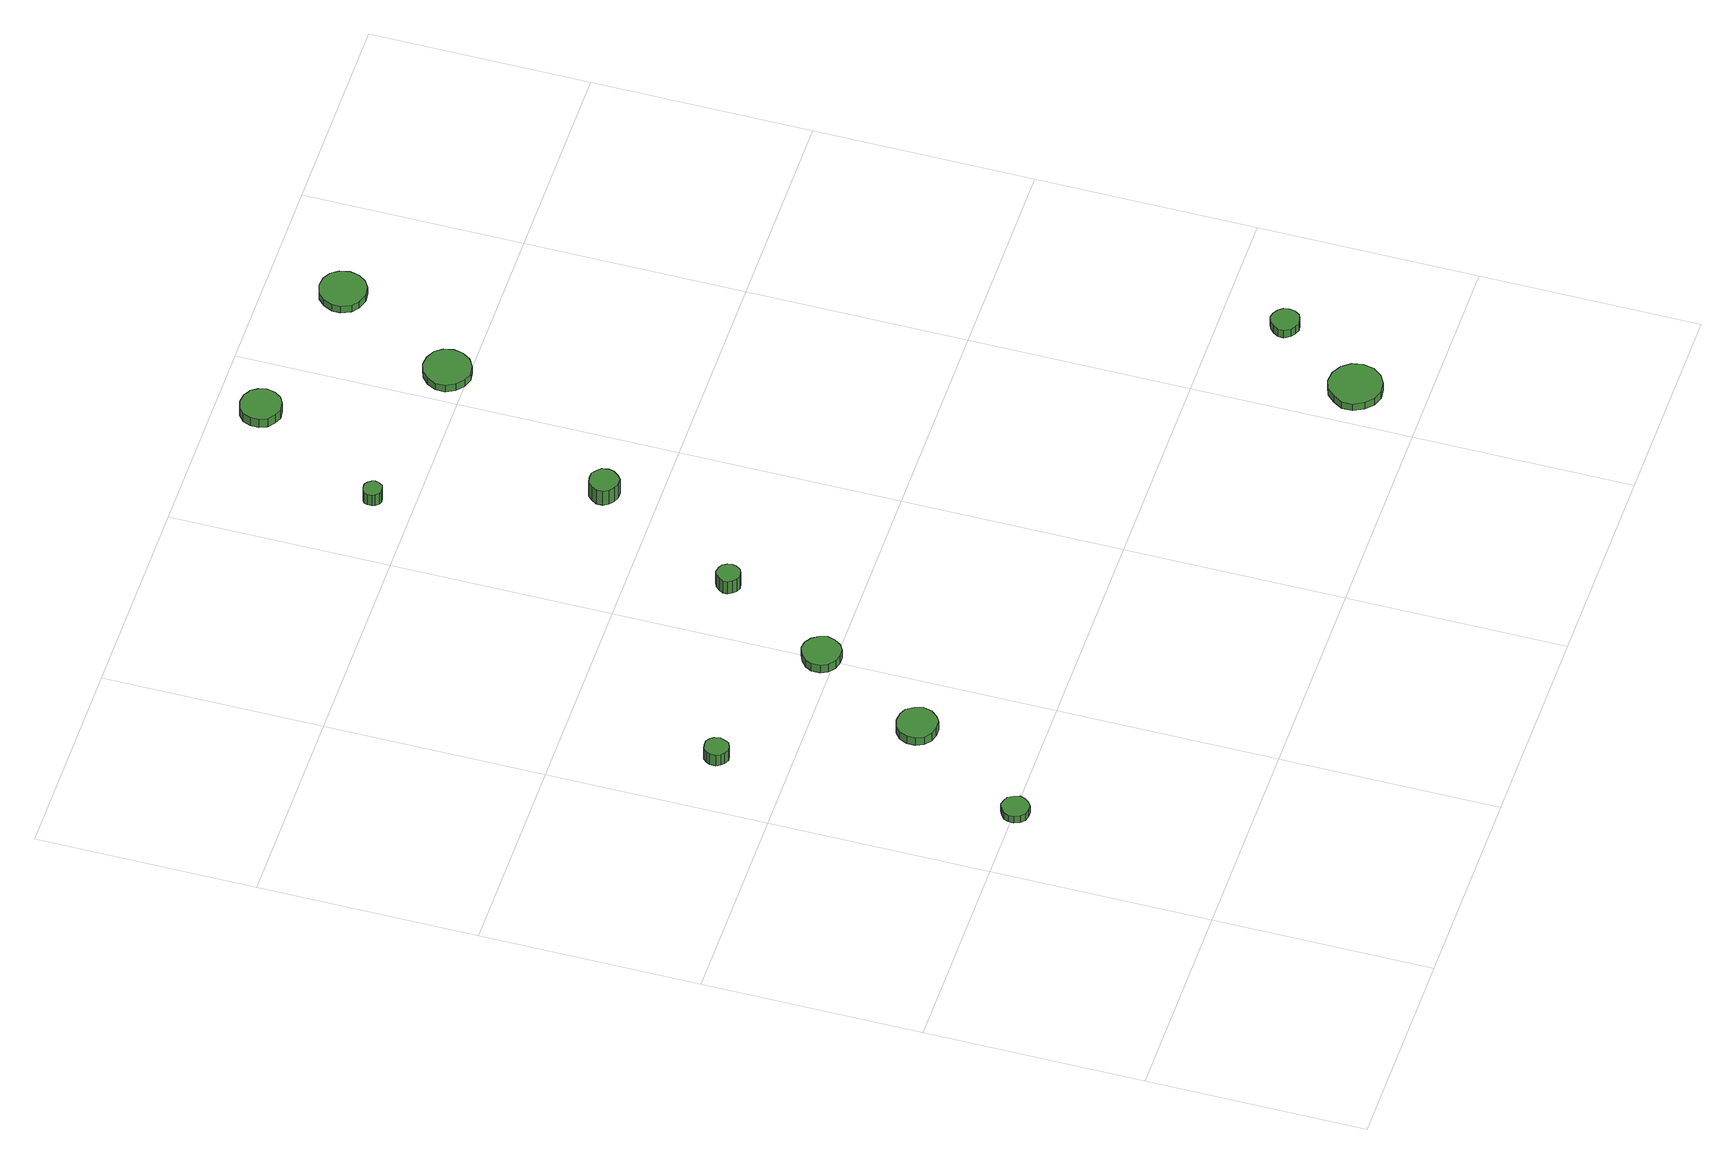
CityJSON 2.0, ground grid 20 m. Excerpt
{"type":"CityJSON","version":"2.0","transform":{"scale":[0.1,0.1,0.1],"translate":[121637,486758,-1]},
"CityObjects":{
"tree1":{"type":"SolitaryVegetationObject","attributes":{"function":"something"}},
"tree2":{"type":"SolitaryVegetationObject","attributes":{"function":"something"}},
"tree3":{"type":"SolitaryVegetationObject","attributes":{"function":"something"},"geometry":[{"type":"MultiSurface","lod":"1","boundaries":[[[0,1,2,3,4,5,6,7,8,9,10,11,12,13,14]],[[15,16,17,18,19,20,21,22,23,24,25,26,27,28,29]],[[0,29,28,1]],[[1,28,27,2]],[[2,27,26,3]],[[3,26,25,4]],[[4,25,24,5]],[[5,24,23,6]],[[6,23,22,7]],[[7,22,21,8]],[[8,21,20,9]],[[9,20,19,10]],[[10,19,18,11]],[[11,18,17,12]],[[12,17,16,13]],[[13,16,15,14]],[[14,15,29,0]]]}]},
"tree4":{"type":"SolitaryVegetationObject","attributes":{"function":"something"},"geometry":[{"type":"MultiSurface","lod":"1","boundaries":[[[30,31,32,33,34,35,36,37,38,39,40,41,42,43,44]],[[45,46,47,48,49,50,51,52,53,54,55,56,57,58,59]],[[30,59,58,31]],[[31,58,57,32]],[[32,57,56,33]],[[33,56,55,34]],[[34,55,54,35]],[[35,54,53,36]],[[36,53,52,37]],[[37,52,51,38]],[[38,51,50,39]],[[39,50,49,40]],[[40,49,48,41]],[[41,48,47,42]],[[42,47,46,43]],[[43,46,45,44]],[[44,45,59,30]]]}]},
"tree5":{"type":"SolitaryVegetationObject","attributes":{"function":"something"},"geometry":[{"type":"MultiSurface","lod":"1","boundaries":[[[60,61,62,63,64,65,66,67,68,69,70,71,72,73,74]],[[75,76,77,78,79,80,81,82,83,84,85,86,87,88,89]],[[60,89,88,61]],[[61,88,87,62]],[[62,87,86,63]],[[63,86,85,64]],[[64,85,84,65]],[[65,84,83,66]],[[66,83,82,67]],[[67,82,81,68]],[[68,81,80,69]],[[69,80,79,70]],[[70,79,78,71]],[[71,78,77,72]],[[72,77,76,73]],[[73,76,75,74]],[[74,75,89,60]]]}]},
"tree6":{"type":"SolitaryVegetationObject","attributes":{"function":"something"}},
"tree7":{"type":"SolitaryVegetationObject","attributes":{"function":"something"},"geometry":[{"type":"MultiSurface","lod":"1","boundaries":[[[90,91,92,93,94,95,96,97,98,99,100,101,102,103,104]],[[105,106,107,108,109,110,111,112,113,114,115,116,117,118,119]],[[90,119,118,91]],[[91,118,117,92]],[[92,117,116,93]],[[93,116,115,94]],[[94,115,114,95]],[[95,114,113,96]],[[96,113,112,97]],[[97,112,111,98]],[[98,111,110,99]],[[99,110,109,100]],[[100,109,108,101]],[[101,108,107,102]],[[102,107,106,103]],[[103,106,105,104]],[[104,105,119,90]]]}]},
"tree8":{"type":"SolitaryVegetationObject","attributes":{"function":"something"},"geometry":[{"type":"MultiSurface","lod":"1","boundaries":[[[120,121,122,123,124,125,126,127,128,129,130,131,132,133,134]],[[135,136,137,138,139,140,141,142,143,144,145,146,147,148,149]],[[120,149,148,121]],[[121,148,147,122]],[[122,147,146,123]],[[123,146,145,124]],[[124,145,144,125]],[[125,144,143,126]],[[126,143,142,127]],[[127,142,141,128]],[[128,141,140,129]],[[129,140,139,130]],[[130,139,138,131]],[[131,138,137,132]],[[132,137,136,133]],[[133,136,135,134]],[[134,135,149,120]]]}]},
"tree9":{"type":"SolitaryVegetationObject","attributes":{"function":"something"},"geometry":[{"type":"MultiSurface","lod":"1","boundaries":[[[150,151,152,153,154,155,156,157,158,159,160,161,162,163,164]],[[165,166,167,168,169,170,171,172,173,174,175,176,177,178,179]],[[150,179,178,151]],[[151,178,177,152]],[[152,177,176,153]],[[153,176,175,154]],[[154,175,174,155]],[[155,174,173,156]],[[156,173,172,157]],[[157,172,171,158]],[[158,171,170,159]],[[159,170,169,160]],[[160,169,168,161]],[[161,168,167,162]],[[162,167,166,163]],[[163,166,165,164]],[[164,165,179,150]]]}]},
"tree10":{"type":"SolitaryVegetationObject","attributes":{"function":"something"},"geometry":[{"type":"MultiSurface","lod":"1","boundaries":[[[180,181,182,183,184,185,186,187,188,189,190,191,192,193,194]],[[195,196,197,198,199,200,201,202,203,204,205,206,207,208,209]],[[180,209,208,181]],[[181,208,207,182]],[[182,207,206,183]],[[183,206,205,184]],[[184,205,204,185]],[[185,204,203,186]],[[186,203,202,187]],[[187,202,201,188]],[[188,201,200,189]],[[189,200,199,190]],[[190,199,198,191]],[[191,198,197,192]],[[192,197,196,193]],[[193,196,195,194]],[[194,195,209,180]]]}]},
"tree11":{"type":"SolitaryVegetationObject","attributes":{"function":"something"},"geometry":[{"type":"MultiSurface","lod":"1","boundaries":[[[210,211,212,213,214,215,216,217,218,219,220,221,222,223,224]],[[225,226,227,228,229,230,231,232,233,234,235,236,237,238,239]],[[210,239,238,211]],[[211,238,237,212]],[[212,237,236,213]],[[213,236,235,214]],[[214,235,234,215]],[[215,234,233,216]],[[216,233,232,217]],[[217,232,231,218]],[[218,231,230,219]],[[219,230,229,220]],[[220,229,228,221]],[[221,228,227,222]],[[222,227,226,223]],[[223,226,225,224]],[[224,225,239,210]]]}]},
"tree12":{"type":"SolitaryVegetationObject","attributes":{"function":"something"},"geometry":[{"type":"MultiSurface","lod":"1","boundaries":[[[240,241,242,243,244,245,246,247,248,249,250,251,252,253,254]],[[255,256,257,258,259,260,261,262,263,264,265,266,267,268,269]],[[240,269,268,241]],[[241,268,267,242]],[[242,267,266,243]],[[243,266,265,244]],[[244,265,264,245]],[[245,264,263,246]],[[246,263,262,247]],[[247,262,261,248]],[[248,261,260,249]],[[249,260,259,250]],[[250,259,258,251]],[[251,258,257,252]],[[252,257,256,253]],[[253,256,255,254]],[[254,255,269,240]]]}]},
"tree13":{"type":"SolitaryVegetationObject","attributes":{"function":"something"},"geometry":[{"type":"MultiSurface","lod":"1","boundaries":[[[270,271,272,273,274,275,276,277,278,279,280,281,282,283,284]],[[285,286,287,288,289,290,291,292,293,294,295,296,297,298,299]],[[270,299,298,271]],[[271,298,297,272]],[[272,297,296,273]],[[273,296,295,274]],[[274,295,294,275]],[[275,294,293,276]],[[276,293,292,277]],[[277,292,291,278]],[[278,291,290,279]],[[279,290,289,280]],[[280,289,288,281]],[[281,288,287,282]],[[282,287,286,283]],[[283,286,285,284]],[[284,285,299,270]]]}]},
"tree14":{"type":"SolitaryVegetationObject","attributes":{"function":"something"},"geometry":[{"type":"MultiSurface","lod":"1","boundaries":[[[300,301,302,303,304,305,306,307,308,309,310,311,312,313,314]],[[315,316,317,318,319,320,321,322,323,324,325,326,327,328,329]],[[300,329,328,301]],[[301,328,327,302]],[[302,327,326,303]],[[303,326,325,304]],[[304,325,324,305]],[[305,324,323,306]],[[306,323,322,307]],[[307,322,321,308]],[[308,321,320,309]],[[309,320,319,310]],[[310,319,318,311]],[[311,318,317,312]],[[312,317,316,313]],[[313,316,315,314]],[[314,315,329,300]]]}]},
"tree15":{"type":"SolitaryVegetationObject","attributes":{"function":"something"},"geometry":[{"type":"MultiSurface","lod":"1","boundaries":[[[330,331,332,333,334,335,336,337,338,339,340,341,342,343,344]],[[345,346,347,348,349,350,351,352,353,354,355,356,357,358,359]],[[330,359,358,331]],[[331,358,357,332]],[[332,357,356,333]],[[333,356,355,334]],[[334,355,354,335]],[[335,354,353,336]],[[336,353,352,337]],[[337,352,351,338]],[[338,351,350,339]],[[339,350,349,340]],[[340,349,348,341]],[[341,348,347,342]],[[342,347,346,343]],[[343,346,345,344]],[[344,345,359,330]]]}]}
},
"vertices":[
[87,199,15],[85,204,15],[82,209,15],[78,211,15],[73,212,15],[68,210,15],[64,207,15],[62,202,15],[62,197,15],[64,192,15],[68,188,15],[73,187,15],[78,187,15],[82,190,15],[85,194,15],[85,194,7],[82,190,7],[78,187,7],[73,187,7],[68,188,7],[64,192,7],[62,197,7],[62,202,7],[64,207,7],[68,210,7],[73,212,7],[78,211,7],[82,209,7],[85,204,7],[87,199,7],
[74,465,20],[73,470,20],[71,473,20],[67,476,20],[62,476,20],[58,475,20],[55,472,20],[53,468,20],[53,463,20],[55,459,20],[58,456,20],[62,454,20],[67,455,20],[71,457,20],[73,461,20],[73,461,7],[71,457,7],[67,455,7],[62,454,7],[58,456,7],[55,459,7],[53,463,7],[53,468,7],[55,472,7],[58,475,7],[62,476,7],[67,476,7],[71,473,7],[73,470,7],[74,465,7],
[163,309,16],[161,316,16],[156,323,16],[150,326,16],[142,327,16],[135,325,16],[129,320,16],[126,313,16],[126,305,16],[129,298,16],[135,293,16],[142,291,16],[150,291,16],[156,295,16],[161,301,16],[161,301,7],[156,295,7],[150,291,7],[142,291,7],[135,293,7],[129,298,7],[126,305,7],[126,313,7],[129,320,7],[135,325,7],[142,327,7],[150,326,7],[156,323,7],[161,316,7],[163,309,7],
[219,412,17],[217,419,17],[213,425,17],[207,429,17],[200,430,17],[193,427,17],[187,422,17],[184,416,17],[184,408,17],[187,402,17],[193,397,17],[200,395,17],[207,395,17],[213,399,17],[217,405,17],[217,405,8],[213,399,8],[207,395,8],[200,395,8],[193,397,8],[187,402,8],[184,408,8],[184,416,8],[187,422,8],[193,427,8],[200,430,8],[207,429,8],[213,425,8],[217,419,8],[219,412,8],
[272,514,23],[271,518,23],[269,522,23],[265,524,23],[260,525,23],[256,523,23],[253,520,23],[251,516,23],[251,512,23],[253,508,23],[256,505,23],[260,503,23],[265,504,23],[269,506,23],[271,510,23],[271,510,8],[269,506,8],[265,504,8],[260,503,8],[256,505,8],[253,508,8],[251,512,8],[251,516,8],[253,520,8],[256,523,8],[260,525,8],[265,524,8],[269,522,8],[271,518,8],[272,514,8],
[281,838,20],[280,841,20],[278,844,20],[275,846,20],[271,846,20],[268,845,20],[265,843,20],[264,840,20],[264,836,20],[265,833,20],[268,830,20],[271,829,20],[275,830,20],[278,831,20],[280,834,20],[280,834,7],[278,831,7],[275,830,7],[271,829,7],[268,830,7],[265,833,7],[264,836,7],[264,840,7],[265,843,7],[268,845,7],[271,846,7],[275,846,7],[278,844,7],[280,841,7],[281,838,7],
[348,648,25],[347,654,25],[343,658,25],[339,661,25],[333,661,25],[328,660,25],[324,656,25],[321,651,25],[321,645,25],[324,640,25],[328,637,25],[333,635,25],[339,635,25],[343,638,25],[347,643,25],[347,643,8],[343,638,8],[339,635,8],[333,635,8],[328,637,8],[324,640,8],[321,645,8],[321,651,8],[324,656,8],[328,660,8],[333,661,8],[339,661,8],[343,658,8],[347,654,8],[348,648,8],
[362,960,17],[360,967,17],[356,973,17],[349,977,17],[341,978,17],[334,976,17],[328,971,17],[325,964,17],[325,956,17],[328,949,17],[334,944,17],[341,941,17],[349,942,17],[356,946,17],[360,952,17],[360,952,7],[356,946,7],[349,942,7],[341,941,7],[334,944,7],[328,949,7],[325,956,7],[325,964,7],[328,971,7],[334,976,7],[341,978,7],[349,977,7],[356,973,7],[360,967,7],[362,960,7],
[663,63,16],[661,73,16],[655,81,16],[646,86,16],[636,87,16],[627,84,16],[620,77,16],[615,68,16],[615,58,16],[620,49,16],[627,42,16],[636,39,16],[646,40,16],[655,45,16],[661,53,16],[661,53,8],[655,45,8],[646,40,8],[636,39,8],[627,42,8],[620,49,8],[615,58,8],[615,68,8],[620,77,8],[627,84,8],[636,87,8],[646,86,8],[655,81,8],[661,73,8],[663,63,8],
[454,819,16],[452,828,16],[447,835,16],[439,839,16],[430,840,16],[422,837,16],[415,831,16],[411,823,16],[411,814,16],[415,806,16],[422,800,16],[430,797,16],[439,798,16],[447,803,16],[452,810,16],[452,810,8],[447,803,8],[439,798,8],[430,797,8],[422,800,8],[415,806,8],[411,814,8],[411,823,8],[415,831,8],[422,837,8],[430,840,8],[439,839,8],[447,835,8],[452,828,8],[454,819,8],
[707,143,17],[706,148,17],[703,152,17],[698,155,17],[693,156,17],[688,154,17],[684,150,17],[681,145,17],[681,140,17],[684,135,17],[688,132,17],[693,130,17],[698,131,17],[703,133,17],[706,138,17],[706,138,8],[703,133,8],[698,131,8],[693,130,8],[688,132,8],[684,135,8],[681,140,8],[681,145,8],[684,150,8],[688,154,8],[693,156,8],[698,155,8],[703,152,8],[706,148,8],[707,143,8],
[518,932,15],[516,941,15],[511,948,15],[504,952,15],[495,953,15],[486,950,15],[480,944,15],[476,936,15],[476,928,15],[480,919,15],[486,914,15],[495,911,15],[504,912,15],[511,916,15],[516,923,15],[516,923,7],[511,916,7],[504,912,7],[495,911,7],[486,914,7],[480,919,7],[476,928,7],[476,936,7],[480,944,7],[486,950,7],[495,953,7],[504,952,7],[511,948,7],[516,941,7],[518,932,7]
]}
